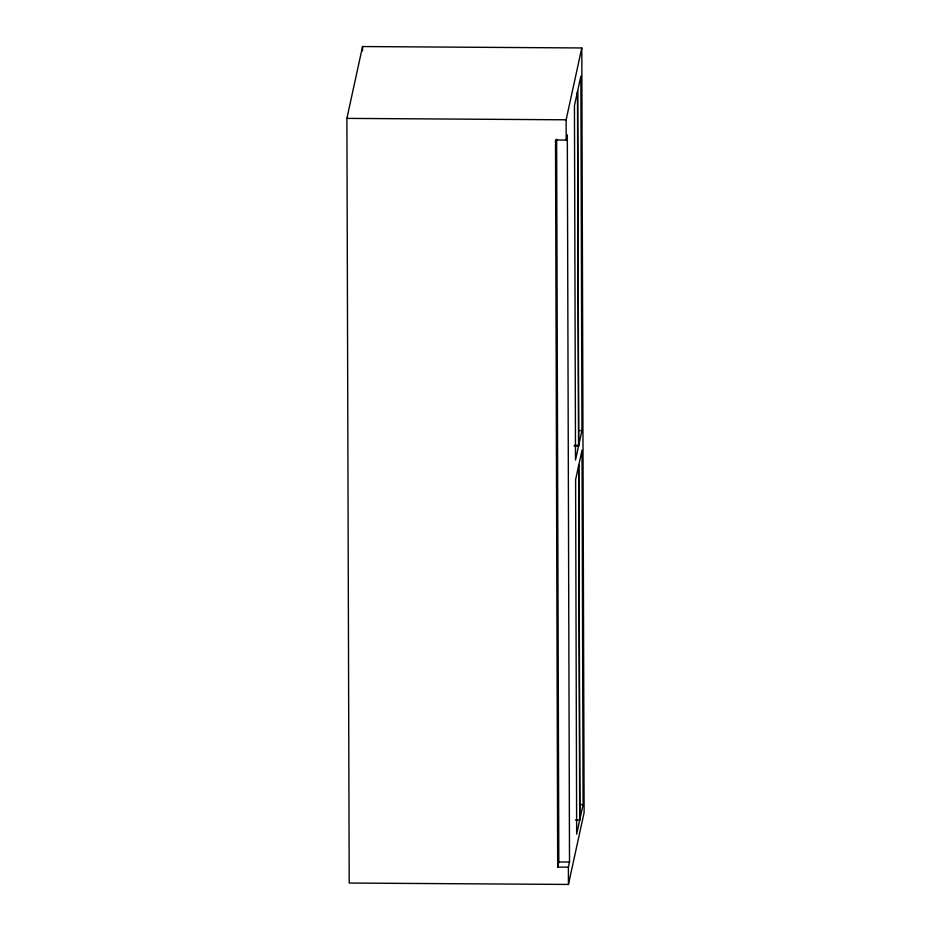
<?xml version="1.0" encoding="UTF-8"?>
<svg xmlns="http://www.w3.org/2000/svg" width="931" height="931" viewBox="0 0 931 931"><rect width="100%" height="100%" fill="white"/><g stroke="black" fill="none" stroke-linecap="round" stroke-linejoin="round"><path stroke-width="1.4" d="M346.891 118.388L362.555 46.55L581.794 47.958L584.109 812.612L568.445 884.45L349.206 883.042L346.891 118.388L566.129 119.796L581.794 47.958M568.387 867.18L557.692 867.11L555.504 139.987L566.199 140.057L567.316 134.902L569.516 862.025L568.387 867.18L568.445 884.45M581.933 430.564L575.509 460.042L574.439 105.645L580.863 76.179L581.933 430.564L579.047 430.553M557.692 867.11L558.821 861.955L556.633 139.196M583.097 804.593L576.673 834.06L575.602 479.663L582.026 450.197L583.097 804.593L580.199 804.57M574.38 445.274L578.721 445.309L577.651 90.912M574.218 446.019L578.558 446.042L577.488 91.645M575.381 820.036L579.722 820.06L578.651 465.663M558.821 861.955L569.516 862.025M578.814 464.93L579.885 819.327M566.129 119.796L566.199 140.057M362.555 46.55L362.566 50.914"/></g></svg>
